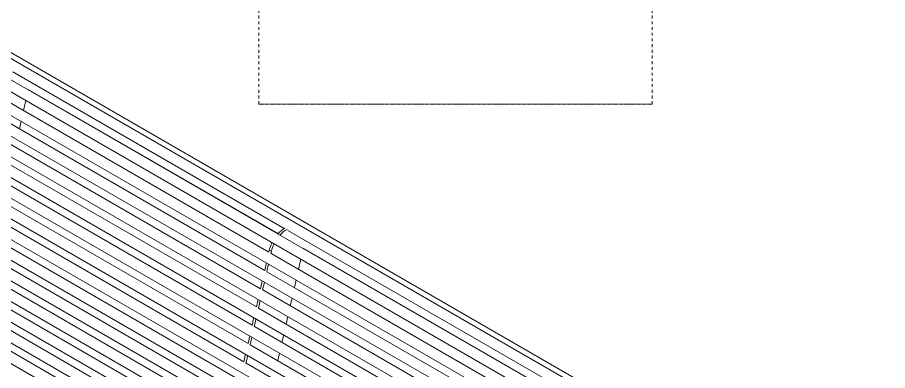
# Model space of a CAD drawing. Header units: inches. Extents: x -7 to 178, y -2 to 125.
# Drawn here: x 140.55 to 171.02, y 64.25 to 76.63 of the extents above; entities that cross this region are included whole.
import ezdxf

# ---------------------------------------------------------------- set-up
doc = ezdxf.new("R2010")
doc.units = ezdxf.units.IN
doc.linetypes.add('HIDDEN', pattern=[1.905, 1.27, -0.635])
doc.layers.add('ZANO_R', color=7, linetype='Continuous', lineweight=0)
doc.layers.add('ZANO_R_przerywana', color=250, linetype='HIDDEN', lineweight=0)

msp = doc.modelspace()

# ---------------------------------------------------------------- linework, layer by layer
at = {"layer": 'ZANO_R'}
for p, q in [((170.56084, 57.72294), (139.38139, 75.72245)), ((171.01549, 57.66961), (139.83604, 75.66913)), ((170.03983, 57.28307), (138.86038, 75.28259)), ((138.67666, 74.96435), (169.85612, 56.96484)), ((140.38546, 74.71852), (149.89191, 69.23057)), ((138.42575, 74.28595), (169.6052, 56.28644)), ((140.92402, 74.10377), (149.67549, 69.05165)), ((140.92598, 74.09014), (140.9285, 74.10118)), ((149.35075, 68.40337), (139.79725, 73.91849)), ((138.27986, 73.64576), (169.45931, 55.64625)), ((140.76018, 73.3626), (140.84053, 73.71518)), ((149.20486, 67.76318), (139.65136, 73.2783)), ((138.13396, 73.00557), (169.31341, 55.00606)), ((140.61429, 72.72241), (140.67473, 72.98764)), ((149.05897, 67.12299), (139.50546, 72.63811)), ((137.98807, 72.36538), (169.16752, 54.36586)), ((148.91308, 66.48279), (139.35957, 71.99791)), ((137.84218, 71.72518), (169.02163, 53.72567)), ((148.76718, 65.8426), (139.21368, 71.35772)), ((137.69629, 71.08499), (168.87574, 53.08548)), ((148.62129, 65.20241), (139.06779, 70.71753)), ((137.5504, 70.4448), (168.72985, 52.44528)), ((137.4045, 69.80461), (168.58395, 51.80509)), ((148.4754, 64.56221), (138.9219, 70.07734)), ((148.32951, 63.92202), (138.776, 69.43714)), ((137.25861, 69.16441), (168.43806, 51.1649)), ((150.01769, 69.15796), (159.50558, 63.68072)), ((148.18362, 63.28183), (138.63011, 68.79695)), ((137.11272, 68.52422), (167.88359, 50.76057)), ((149.36607, 68.47056), (149.3507, 68.40315)), ((149.4403, 68.42771), (149.36607, 68.47056)), ((149.4403, 68.42771), (149.42494, 68.3603)), ((158.96442, 62.85352), (149.42947, 68.35793)), ((150.55624, 68.54321), (159.28916, 63.5018)), ((150.5582, 68.52958), (150.56072, 68.54062)), ((148.03772, 62.64164), (138.48422, 68.15676)), ((149.2653, 68.02841), (149.20481, 67.76296)), ((149.33954, 67.98556), (149.27905, 67.7201)), ((150.39241, 67.80204), (150.47275, 68.15462)), ((136.96683, 67.88403), (167.25616, 50.39837)), ((158.81853, 62.21333), (149.28358, 67.71773)), ((147.89183, 62.00144), (138.33833, 67.51657)), ((149.11941, 67.38822), (149.05892, 67.12277)), ((149.19365, 67.34536), (149.13316, 67.07991)), ((150.24651, 67.16184), (150.30696, 67.42708)), ((136.82093, 67.24384), (166.62873, 50.03616)), ((158.67263, 61.57314), (149.13769, 67.07754)), ((147.74594, 61.36125), (138.19244, 66.87637)), ((148.97352, 66.74803), (148.91303, 66.48257)), ((150.10062, 66.52165), (150.16107, 66.78689)), ((136.6751, 66.60475), (166.00229, 49.67452)), ((149.04776, 66.70517), (148.98726, 66.43972)), ((158.52674, 60.93294), (148.99179, 66.43735)), ((147.60028, 60.72206), (138.0466, 66.23728)), ((149.95473, 65.88146), (150.01517, 66.14669)), ((148.82763, 66.10783), (148.76714, 65.84238)), ((148.90186, 66.06498), (148.84137, 65.79953)), ((158.38085, 60.29275), (148.8459, 65.79716)), ((148.68174, 65.46764), (148.62124, 65.20219)), ((148.75597, 65.42479), (148.69548, 65.15933)), ((149.80884, 65.24127), (149.86928, 65.5065)), ((158.23496, 59.65256), (148.70001, 65.15696)), ((148.53584, 64.82745), (148.47535, 64.562)), ((148.61008, 64.78459), (148.54959, 64.51914)), ((149.66295, 64.60107), (149.72339, 64.86631)), ((158.08906, 59.01236), (148.55412, 64.51677))]:
    msp.add_line(p, q, dxfattribs=at)
for centre, radius, start, end in [((150.39577, 68.39845), 0.97246, 119.843145, 138.449163), ((150.47001, 68.3556), 0.97246, 119.843145, 138.449163), ((150.57708, 68.18711), 1.24374, 153.704587, 166.826544), ((150.65132, 68.14426), 1.24374, 153.704587, 166.826544)]:
    msp.add_arc(centre, radius, start, end, dxfattribs=at)
at = {"layer": 'ZANO_R_przerywana', "ltscale": 0.05}
for p, q in [((148.99438, 73.59101), (148.99438, 93.27602)), ((148.99438, 73.59101), (148.99438, 93.27602)), ((162.77388, 73.59101), (162.77388, 93.27602)), ((162.77388, 73.59101), (162.77388, 93.27602)), ((162.77388, 73.59101), (148.99438, 73.59101)), ((148.99438, 73.59101), (162.77388, 73.59101))]:
    msp.add_line(p, q, dxfattribs=at)

doc.saveas('drawing.dxf')
